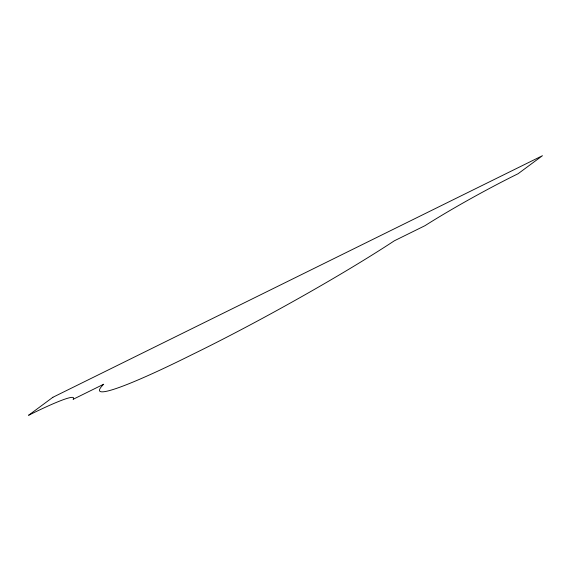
<?xml version="1.0" encoding="UTF-8"?>
<svg xmlns="http://www.w3.org/2000/svg" width="571" height="571" viewBox="0 0 571 571"><rect width="100%" height="100%" fill="white"/><g stroke="black" fill="none" stroke-linecap="round" stroke-linejoin="round"><path stroke-width="0.86" d="M52.875 397.288L28.55 415.295A93.872 7.366 -28.9 0 1 73.074 399.336L103.672 384.233A186.389 14.625 -28.9 0 0 192.263 354.534A186.389 14.625 -28.9 0 0 394.361 240.791L424.96 225.695A93.872 7.366 -28.9 0 1 518.125 173.712L542.45 155.705L52.875 397.288"/></g></svg>
